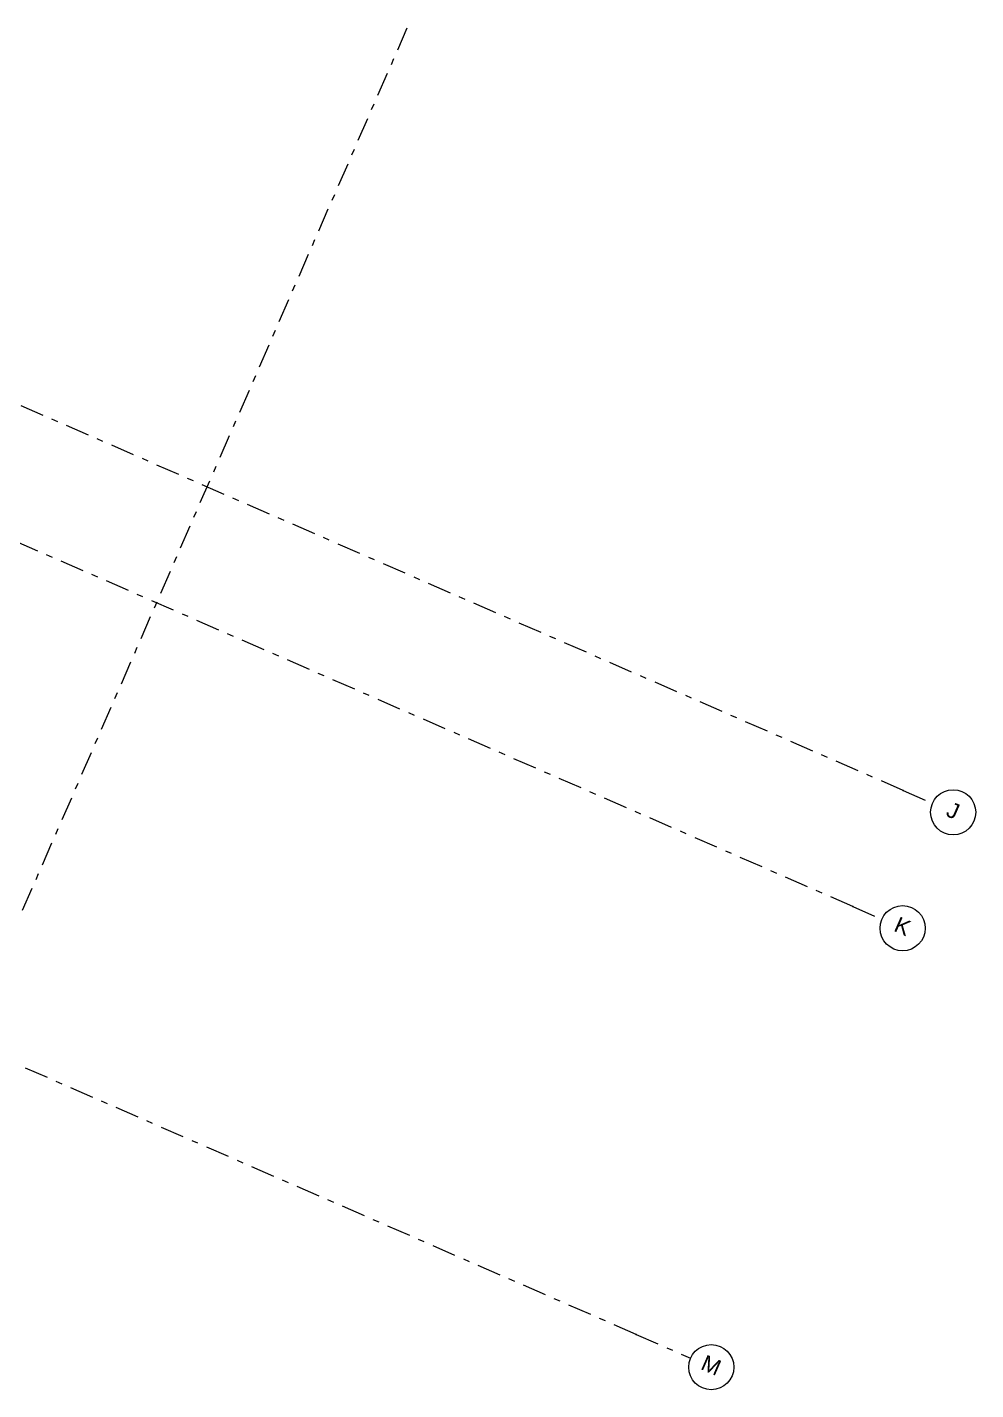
# Model space of a CAD drawing. Header units: millimetres. Extents: x -50172 to 312111, y -142074 to 4572.
# Drawn here: x 181389 to 202390, y -85537 to -55376 of the extents above; entities that cross this region are included whole.
import ezdxf
from ezdxf.enums import TextEntityAlignment as Align

# ---------------------------------------------------------------- set-up
doc = ezdxf.new("R2010")
doc.units = ezdxf.units.MM
doc.header["$MEASUREMENT"] = 0
doc.linetypes.add('Double Dashed', pattern=[1093.611073, 529.166651, -211.666656, 141.111112, -211.666656])
doc.layers.add('New_A-15-MG_Structural_Grid_Phase_2', color=7, linetype='Continuous')
doc.layers.add('New_A-15-MG_Structural_Grid_Phase_2_Pen_No__222', color=7, linetype='Continuous', lineweight=13, true_color=0x65af33)
doc.styles.add('GENERATED_STYLE_4', font='')
doc.styles.get('GENERATED_STYLE_4').set_extended_font_data('Swis721 BT')

# ---------------------------------------------------------------- blocks, each defined once
blk = doc.blocks.new('Standard grid marker_29')
at = {"layer": 'New_A-15-MG_Structural_Grid_Phase_2_Pen_No__222', "linetype": 'Double Dashed'}
for q in [(53258, 0), (0, 0)]:
    blk.add_line((705, 0), q, dxfattribs=at)
at = {"layer": 'New_A-15-MG_Structural_Grid_Phase_2_Pen_No__222', "linetype": 'Continuous'}
blk.add_circle((-500, 0), 500, dxfattribs=at)
at = {"layer": 'New_A-15-MG_Structural_Grid_Phase_2_Pen_No__222', "linetype": 'Double Dashed'}
blk.add_point((705, 0), dxfattribs=at)
blk.add_point((705, 0), dxfattribs=at)
at = {"layer": 'New_A-15-MG_Structural_Grid_Phase_2_Pen_No__222', "style": 'GENERATED_STYLE_4'}
for tag, p in [('AC_MarkerText_1_0', (-500, 39)), ('AC_MarkerText_1_1', (54463, 39))]:
    blk.add_attdef(tag, text='', height=350, rotation=180, dxfattribs=at).set_placement(p, align=Align.MIDDLE_CENTER)
blk = doc.blocks.new('Standard grid marker_30')
at = {"layer": 'New_A-15-MG_Structural_Grid_Phase_2_Pen_No__222', "linetype": 'Double Dashed'}
for q in [(0, 0), (54601, 0)]:
    blk.add_line((705, 0), q, dxfattribs=at)
at = {"layer": 'New_A-15-MG_Structural_Grid_Phase_2_Pen_No__222', "linetype": 'Continuous'}
blk.add_circle((-500, 0), 500, dxfattribs=at)
at = {"layer": 'New_A-15-MG_Structural_Grid_Phase_2_Pen_No__222', "linetype": 'Double Dashed'}
blk.add_point((705, 0), dxfattribs=at)
blk.add_point((705, 0), dxfattribs=at)
at = {"layer": 'New_A-15-MG_Structural_Grid_Phase_2_Pen_No__222', "style": 'GENERATED_STYLE_4'}
for tag, p in [('AC_MarkerText_1_0', (-500, 43)), ('AC_MarkerText_1_1', (55806, 43))]:
    blk.add_attdef(tag, text='', height=350, rotation=180, dxfattribs=at).set_placement(p, align=Align.MIDDLE_CENTER)
blk = doc.blocks.new('Standard grid marker_31')
at = {"layer": 'New_A-15-MG_Structural_Grid_Phase_2_Pen_No__222', "linetype": 'Double Dashed'}
for q in [(57055, 0), (0, 0)]:
    blk.add_line((1317, 0), q, dxfattribs=at)
at = {"layer": 'New_A-15-MG_Structural_Grid_Phase_2_Pen_No__222', "linetype": 'Continuous'}
blk.add_circle((-500, 0), 500, dxfattribs=at)
at = {"layer": 'New_A-15-MG_Structural_Grid_Phase_2_Pen_No__222', "linetype": 'Double Dashed'}
blk.add_point((1317, 0), dxfattribs=at)
blk.add_point((1317, 0), dxfattribs=at)
at = {"layer": 'New_A-15-MG_Structural_Grid_Phase_2_Pen_No__222', "style": 'GENERATED_STYLE_4'}
for tag, p in [('AC_MarkerText_1_0', (-500, 43)), ('AC_MarkerText_1_1', (58871, 43))]:
    blk.add_attdef(tag, text='', height=350, rotation=180, dxfattribs=at).set_placement(p, align=Align.MIDDLE_CENTER)
blk = doc.blocks.new('Standard grid marker_32')
at = {"layer": 'New_A-15-MG_Structural_Grid_Phase_2_Pen_No__222', "linetype": 'Double Dashed'}
blk.add_line((2212, 0), (53473, 0), dxfattribs=at)
at = {"layer": 'New_A-15-MG_Structural_Grid_Phase_2_Pen_No__222', "style": 'GENERATED_STYLE_4'}
for tag, p in [('AC_MarkerText_1_0', (-500, 1206)), ('AC_MarkerText_1_1', (56184, 1206))]:
    blk.add_attdef(tag, text='', height=350, rotation=270, dxfattribs=at).set_placement(p, align=Align.MIDDLE_CENTER)

msp = doc.modelspace()

# ---------------------------------------------------------------- block references
at = {"layer": 'New_A-15-MG_Structural_Grid_Phase_2', "color": 8, "linetype": 'Continuous', "lineweight": 15, "zscale": 1000, "rotation": 66.44041158399293}
msp.add_blockref('Standard grid marker_32', (176468.4, -85970.6), dxfattribs=at)
at = {"layer": 'New_A-15-MG_Structural_Grid_Phase_2', "color": 8, "linetype": 'Continuous', "lineweight": 15}
ref = msp.add_blockref('Standard grid marker_29', (201431.8, -72554.4), dxfattribs=dict(at, zscale=1000, rotation=156.4404115839929))
ref.add_attrib('AC_MarkerText_1', 'J', dxfattribs={"layer": 'New_A-15-MG_Structural_Grid_Phase_2_Pen_No__222', "color": 85, "true_color": 0x65af33, "height": 350, "rotation": 336.44041, "style": 'GENERATED_STYLE_4'}).set_placement((201890.2, -72715.6), align=Align.MIDDLE_CENTER)
ref = msp.add_blockref('Standard grid marker_30', (200312.7, -75121), dxfattribs=dict(at, zscale=1000, rotation=156.4404115839929))
ref.add_attrib('AC_MarkerText_1', 'K', dxfattribs={"layer": 'New_A-15-MG_Structural_Grid_Phase_2_Pen_No__222', "color": 85, "true_color": 0x65af33, "height": 350, "rotation": 336.44041, "style": 'GENERATED_STYLE_4'}).set_placement((200771, -75277.5), align=Align.MIDDLE_CENTER)
ref = msp.add_blockref('Standard grid marker_31', (196075.8, -84837.5), dxfattribs=dict(at, zscale=1000, rotation=156.4404115839929))
ref.add_attrib('AC_MarkerText_1', 'M', dxfattribs={"layer": 'New_A-15-MG_Structural_Grid_Phase_2_Pen_No__222', "color": 85, "true_color": 0x65af33, "height": 350, "rotation": 336.44041, "style": 'GENERATED_STYLE_4'}).set_placement((196534.2, -84993.9), align=Align.MIDDLE_CENTER)

doc.saveas('drawing.dxf')
